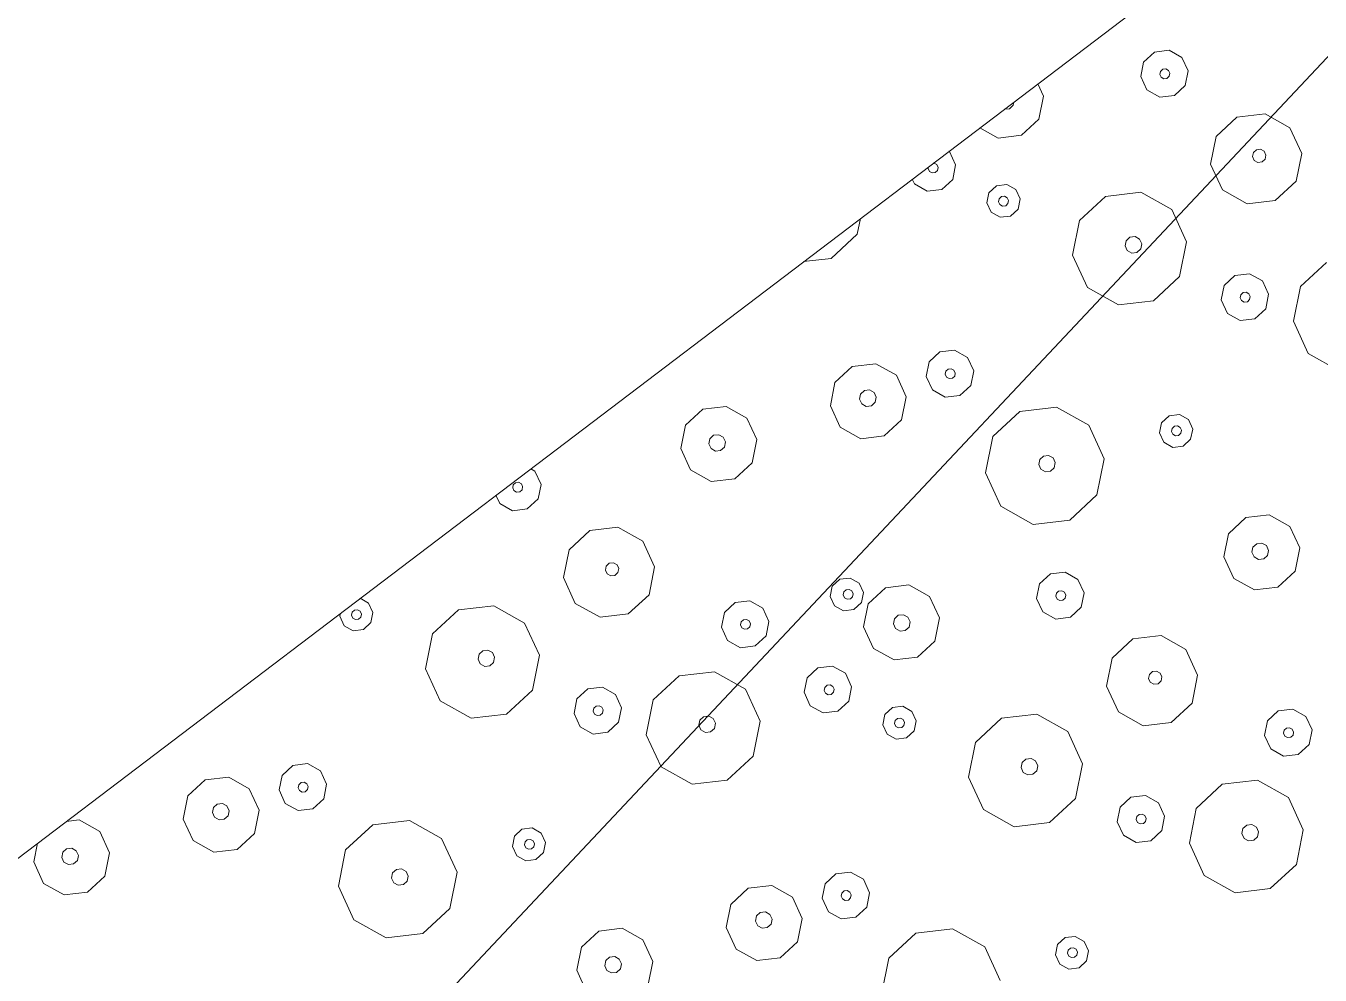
# Model space of a CAD drawing. Header units: metres. Extents: x -2858 to 512, y -1995 to 1252.
# Drawn here: x -931.693 to -927.36, y -898.511 to -895.335 of the extents above; entities that cross this region are included whole.
import ezdxf

# ---------------------------------------------------------------- set-up
doc = ezdxf.new("R2010")
doc.units = ezdxf.units.M
doc.layers.add('Calque commun', color=7, linetype='Continuous')

# ---------------------------------------------------------------- blocks, each defined once
blk = doc.blocks.new('pattern')
at = {"layer": 'Calque commun', "color": 54, "linetype": 'Continuous', "lineweight": 9}
for p, q in [((79.8438, 107.7651), (79.946, 107.8254)), ((79.946, 107.8254), (80.0641, 107.8141)), ((80.0641, 107.8141), (80.1531, 107.7356)), ((79.7966, 107.6562), (79.8438, 107.7651)), ((80.1531, 107.7356), (80.1789, 107.6198)), ((79.9488, 107.6578), (79.9637, 107.6666)), ((79.9637, 107.6666), (79.9809, 107.665)), ((79.9809, 107.665), (79.9939, 107.6535)), ((79.8224, 107.5404), (79.7966, 107.6562)), ((79.9419, 107.642), (79.9488, 107.6578)), ((79.9457, 107.6251), (79.9419, 107.642)), ((79.9586, 107.6136), (79.9457, 107.6251)), ((79.9977, 107.6367), (79.9908, 107.6208)), ((79.9939, 107.6535), (79.9977, 107.6367)), ((79.5754, 107.564), (79.618, 107.5891)), ((79.618, 107.5891), (79.6672, 107.5844)), ((79.6672, 107.5844), (79.7042, 107.5517)), ((79.9759, 107.612), (79.9586, 107.6136)), ((79.9908, 107.6208), (79.9759, 107.612)), ((80.1789, 107.6198), (80.1317, 107.5109)), ((79.5557, 107.5186), (79.5754, 107.564)), ((79.7042, 107.5517), (79.715, 107.5035)), ((79.9114, 107.4618), (79.8224, 107.5404)), ((79.5665, 107.4704), (79.5557, 107.5186)), ((79.6179, 107.5135), (79.622, 107.523)), ((79.6202, 107.5034), (79.6179, 107.5135)), ((79.6279, 107.4965), (79.6202, 107.5034)), ((79.622, 107.523), (79.631, 107.5283)), ((79.6383, 107.4955), (79.6279, 107.4965)), ((79.631, 107.5283), (79.6413, 107.5273)), ((79.6472, 107.5008), (79.6383, 107.4955)), ((79.6413, 107.5273), (79.6491, 107.5205)), ((79.6514, 107.5103), (79.6472, 107.5008)), ((79.6491, 107.5205), (79.6514, 107.5103)), ((79.715, 107.5035), (79.6953, 107.4581)), ((80.1317, 107.5109), (80.0295, 107.4506)), ((80.6113, 107.4683), (80.6251, 107.5001)), ((80.6251, 107.5001), (80.6549, 107.5177)), ((80.6549, 107.5177), (80.6893, 107.5144)), ((80.6893, 107.5144), (80.7153, 107.4915)), ((80.7153, 107.4915), (80.7228, 107.4577)), ((79.6035, 107.4377), (79.5665, 107.4704)), ((79.6953, 107.4581), (79.6527, 107.433)), ((80.0295, 107.4506), (79.9114, 107.4618)), ((80.6188, 107.4346), (80.6113, 107.4683)), ((80.6491, 107.4655), (80.6532, 107.475)), ((80.6513, 107.4554), (80.6491, 107.4655)), ((80.6591, 107.4485), (80.6513, 107.4554)), ((80.6532, 107.475), (80.6621, 107.4803)), ((80.6695, 107.4475), (80.6591, 107.4485)), ((80.6621, 107.4803), (80.6725, 107.4793)), ((80.6784, 107.4528), (80.6695, 107.4475)), ((80.6725, 107.4793), (80.6803, 107.4724)), ((80.6825, 107.4623), (80.6784, 107.4528)), ((80.6803, 107.4724), (80.6825, 107.4623)), ((80.7228, 107.4577), (80.709, 107.426)), ((79.6527, 107.433), (79.6035, 107.4377)), ((80.1197, 107.389), (80.1623, 107.4142)), ((80.1623, 107.4142), (80.2115, 107.4095)), ((80.2115, 107.4095), (80.2486, 107.3768)), ((80.6448, 107.4117), (80.6188, 107.4346)), ((80.6792, 107.4084), (80.6448, 107.4117)), ((80.709, 107.426), (80.6792, 107.4084)), ((80.1, 107.3437), (80.1197, 107.389)), ((80.2486, 107.3768), (80.2593, 107.3285)), ((80.1108, 107.2954), (80.1, 107.3437)), ((80.1622, 107.3385), (80.1663, 107.3481)), ((80.1645, 107.3284), (80.1622, 107.3385)), ((80.1723, 107.3215), (80.1645, 107.3284)), ((80.1663, 107.3481), (80.1753, 107.3533)), ((80.1826, 107.3206), (80.1723, 107.3215)), ((80.1753, 107.3533), (80.1856, 107.3524)), ((80.1915, 107.3258), (80.1826, 107.3206)), ((80.1856, 107.3524), (80.1934, 107.3455)), ((80.1957, 107.3354), (80.1915, 107.3258)), ((80.1934, 107.3455), (80.1957, 107.3354)), ((80.2593, 107.3285), (80.2396, 107.2831)), ((80.8476, 107.2323), (80.8968, 107.3457)), ((80.1478, 107.2627), (80.1108, 107.2954)), ((80.2396, 107.2831), (80.1971, 107.258)), ((80.1971, 107.258), (80.1478, 107.2627)), ((80.8745, 107.1117), (80.8476, 107.2323)), ((79.6948, 107.157), (79.7765, 107.2053)), ((79.7765, 107.2053), (79.871, 107.1963)), ((79.871, 107.1963), (79.9422, 107.1335)), ((79.1491, 107.1274), (79.2172, 107.1676)), ((79.2172, 107.1676), (79.296, 107.1601)), ((79.296, 107.1601), (79.3553, 107.1078)), ((79.657, 107.0699), (79.6948, 107.157)), ((79.1177, 107.0548), (79.1491, 107.1274)), ((79.3553, 107.1078), (79.3725, 107.0306)), ((79.9422, 107.1335), (79.9628, 107.0408)), ((80.1723, 107.0671), (80.2745, 107.1274)), ((80.2745, 107.1274), (80.3926, 107.1162)), ((80.3926, 107.1162), (80.4816, 107.0376)), ((80.9671, 107.0299), (80.8745, 107.1117)), ((79.225, 107.0549), (79.2399, 107.0637)), ((79.2399, 107.0637), (79.2571, 107.062)), ((79.2571, 107.062), (79.2701, 107.0506)), ((79.6776, 106.9773), (79.657, 107.0699)), ((79.7732, 107.0586), (79.7787, 107.0713)), ((79.7762, 107.0451), (79.7732, 107.0586)), ((79.7787, 107.0713), (79.7906, 107.0783)), ((79.7906, 107.0783), (79.8044, 107.077)), ((79.8044, 107.077), (79.8148, 107.0678)), ((79.8148, 107.0678), (79.8178, 107.0543)), ((80.1251, 106.9582), (80.1723, 107.0671)), ((81.1966, 107.081), (81.0902, 107.0182)), ((79.1349, 106.9776), (79.1177, 107.0548)), ((79.2181, 107.039), (79.225, 107.0549)), ((79.2218, 107.0221), (79.2181, 107.039)), ((79.2348, 107.0107), (79.2218, 107.0221)), ((79.2669, 107.0178), (79.252, 107.009)), ((79.2738, 107.0337), (79.2669, 107.0178)), ((79.2701, 107.0506), (79.2738, 107.0337)), ((79.3725, 107.0306), (79.341, 106.958)), ((79.7866, 107.0359), (79.7762, 107.0451)), ((79.8004, 107.0346), (79.7866, 107.0359)), ((79.8123, 107.0416), (79.8004, 107.0346)), ((79.8178, 107.0543), (79.8123, 107.0416)), ((79.9628, 107.0408), (79.925, 106.9537)), ((80.4816, 107.0376), (80.5074, 106.9218)), ((81.0902, 107.0182), (80.9671, 107.0299)), ((79.1942, 106.9253), (79.1349, 106.9776)), ((79.252, 107.009), (79.2348, 107.0107)), ((79.7488, 106.9145), (79.6776, 106.9773)), ((79.341, 106.958), (79.2729, 106.9178)), ((79.925, 106.9537), (79.8433, 106.9055)), ((80.1509, 106.8424), (80.1251, 106.9582)), ((80.2704, 106.944), (80.2773, 106.9599)), ((80.2741, 106.9271), (80.2704, 106.944)), ((80.2773, 106.9599), (80.2922, 106.9687)), ((80.2922, 106.9687), (80.3094, 106.9671)), ((80.3094, 106.9671), (80.3224, 106.9556)), ((80.3261, 106.9387), (80.3192, 106.9228)), ((80.3224, 106.9556), (80.3261, 106.9387)), ((79.2729, 106.9178), (79.1942, 106.9253)), ((79.8433, 106.9055), (79.7488, 106.9145)), ((80.2871, 106.9157), (80.2741, 106.9271)), ((80.3043, 106.914), (80.2871, 106.9157)), ((80.3192, 106.9228), (80.3043, 106.914)), ((80.5074, 106.9218), (80.4601, 106.813)), ((80.2398, 106.7639), (80.1509, 106.8424)), ((80.9692, 106.8242), (81.0117, 106.8493)), ((81.0117, 106.8493), (81.061, 106.8446)), ((81.061, 106.8446), (81.098, 106.8119)), ((78.6199, 106.8304), (78.6457, 106.7146)), ((80.4601, 106.813), (80.358, 106.7526)), ((80.9495, 106.7788), (80.9692, 106.8242)), ((81.098, 106.8119), (81.1088, 106.7637)), ((80.358, 106.7526), (80.2398, 106.7639)), ((80.9603, 106.7306), (80.9495, 106.7788)), ((81.0117, 106.7737), (81.0158, 106.7832)), ((81.014, 106.7636), (81.0117, 106.7737)), ((81.0217, 106.7567), (81.014, 106.7636)), ((81.0158, 106.7832), (81.0248, 106.7885)), ((81.0321, 106.7557), (81.0217, 106.7567)), ((81.0248, 106.7885), (81.0351, 106.7875)), ((81.041, 106.761), (81.0321, 106.7557)), ((81.0351, 106.7875), (81.0429, 106.7807)), ((81.0451, 106.7705), (81.041, 106.761)), ((81.0429, 106.7807), (81.0451, 106.7705)), ((81.1088, 106.7637), (81.0891, 106.7183)), ((78.6457, 106.7146), (78.5985, 106.6057)), ((79.7426, 106.6897), (79.7852, 106.7149)), ((79.7852, 106.7149), (79.8344, 106.7102)), ((80.9973, 106.6978), (80.9603, 106.7306)), ((81.0891, 106.7183), (81.0465, 106.6932)), ((81.1527, 106.6413), (81.1842, 106.7138)), ((81.1842, 106.7138), (81.2523, 106.754)), ((81.2523, 106.754), (81.3311, 106.7465)), ((81.3311, 106.7465), (81.3904, 106.6942)), ((79.723, 106.6444), (79.7426, 106.6897)), ((79.8344, 106.7102), (79.8715, 106.6775)), ((79.8715, 106.6775), (79.8822, 106.6292)), ((81.0465, 106.6932), (80.9973, 106.6978)), ((81.3904, 106.6942), (81.4076, 106.617)), ((79.7337, 106.5961), (79.723, 106.6444)), ((79.7852, 106.6393), (79.7893, 106.6488)), ((79.7874, 106.6291), (79.7852, 106.6393)), ((79.7952, 106.6223), (79.7874, 106.6291)), ((79.7893, 106.6488), (79.7982, 106.6541)), ((79.7982, 106.6541), (79.8086, 106.6531)), ((79.8145, 106.6265), (79.8055, 106.6213)), ((79.8086, 106.6531), (79.8164, 106.6462)), ((79.8186, 106.6361), (79.8145, 106.6265)), ((79.8164, 106.6462), (79.8186, 106.6361)), ((79.8822, 106.6292), (79.8626, 106.5838)), ((81.17, 106.564), (81.1527, 106.6413)), ((81.2457, 106.6239), (81.2526, 106.6398)), ((81.2526, 106.6398), (81.2675, 106.6486)), ((81.2675, 106.6486), (81.2848, 106.6469)), ((81.2848, 106.6469), (81.2977, 106.6355)), ((81.2977, 106.6355), (81.3015, 106.6186)), ((78.5985, 106.6057), (78.4963, 106.5454)), ((79.0781, 106.5631), (79.0919, 106.5949)), ((79.0919, 106.5949), (79.1217, 106.6125)), ((79.1217, 106.6125), (79.1562, 106.6092)), ((79.1562, 106.6092), (79.1821, 106.5863)), ((79.1821, 106.5863), (79.1896, 106.5525)), ((79.7708, 106.5634), (79.7337, 106.5961)), ((79.8055, 106.6213), (79.7952, 106.6223)), ((79.8626, 106.5838), (79.82, 106.5587)), ((81.2495, 106.607), (81.2457, 106.6239)), ((81.2625, 106.5955), (81.2495, 106.607)), ((81.2797, 106.5939), (81.2625, 106.5955)), ((81.2946, 106.6027), (81.2797, 106.5939)), ((81.3015, 106.6186), (81.2946, 106.6027)), ((81.4076, 106.617), (81.3761, 106.5444)), ((78.4963, 106.5454), (78.3782, 106.5566)), ((79.0856, 106.5294), (79.0781, 106.5631)), ((79.1159, 106.5603), (79.12, 106.5698)), ((79.1182, 106.5502), (79.1159, 106.5603)), ((79.1259, 106.5433), (79.1182, 106.5502)), ((79.12, 106.5698), (79.129, 106.5751)), ((79.1363, 106.5423), (79.1259, 106.5433)), ((79.129, 106.5751), (79.1393, 106.5741)), ((79.1452, 106.5476), (79.1363, 106.5423)), ((79.1393, 106.5741), (79.1471, 106.5672)), ((79.1493, 106.5571), (79.1452, 106.5476)), ((79.1471, 106.5672), (79.1493, 106.5571)), ((79.1896, 106.5525), (79.1758, 106.5208)), ((79.82, 106.5587), (79.7708, 106.5634)), ((80.4232, 106.5244), (80.437, 106.5562)), ((80.437, 106.5562), (80.4668, 106.5738)), ((80.4668, 106.5738), (80.5012, 106.5705)), ((80.5012, 106.5705), (80.5272, 106.5476)), ((80.5272, 106.5476), (80.5347, 106.5138)), ((81.2293, 106.5117), (81.17, 106.564)), ((81.3761, 106.5444), (81.308, 106.5042)), ((78.5865, 106.4838), (78.6291, 106.509)), ((78.6291, 106.509), (78.6783, 106.5043)), ((78.6783, 106.5043), (78.7154, 106.4716)), ((79.1116, 106.5065), (79.0856, 106.5294)), ((79.146, 106.5032), (79.1116, 106.5065)), ((79.1758, 106.5208), (79.146, 106.5032)), ((79.3636, 106.4406), (79.47, 106.5034)), ((79.47, 106.5034), (79.5931, 106.4917)), ((80.4307, 106.4906), (80.4232, 106.5244)), ((80.4626, 106.5217), (80.4668, 106.5312)), ((80.4649, 106.5115), (80.4626, 106.5217)), ((80.4727, 106.5047), (80.4649, 106.5115)), ((80.4668, 106.5312), (80.4757, 106.5365)), ((80.483, 106.5037), (80.4727, 106.5047)), ((80.4757, 106.5365), (80.486, 106.5355)), ((80.4919, 106.5089), (80.483, 106.5037)), ((80.486, 106.5355), (80.4938, 106.5286)), ((80.4961, 106.5185), (80.4919, 106.5089)), ((80.4938, 106.5286), (80.4961, 106.5185)), ((80.5347, 106.5138), (80.5209, 106.482)), ((81.308, 106.5042), (81.2293, 106.5117)), ((78.5668, 106.4385), (78.5865, 106.4838)), ((78.7154, 106.4716), (78.7261, 106.4233)), ((79.5931, 106.4917), (79.6858, 106.4099)), ((80.4566, 106.4677), (80.4307, 106.4906)), ((80.4911, 106.4644), (80.4566, 106.4677)), ((80.5209, 106.482), (80.4911, 106.4644)), ((81.6248, 106.4363), (81.6929, 106.4765)), ((78.5776, 106.3902), (78.5668, 106.4385)), ((78.629, 106.4333), (78.6332, 106.4429)), ((78.6313, 106.4232), (78.629, 106.4333)), ((78.6391, 106.4163), (78.6313, 106.4232)), ((78.6332, 106.4429), (78.6421, 106.4482)), ((78.6494, 106.4154), (78.6391, 106.4163)), ((78.6421, 106.4482), (78.6525, 106.4472)), ((78.6584, 106.4206), (78.6494, 106.4154)), ((78.6525, 106.4472), (78.6602, 106.4403)), ((78.6625, 106.4302), (78.6584, 106.4206)), ((78.6602, 106.4403), (78.6625, 106.4302)), ((78.7261, 106.4233), (78.7065, 106.3779)), ((79.3144, 106.3272), (79.3636, 106.4406)), ((79.6858, 106.4099), (79.7126, 106.2892)), ((80.1282, 106.3851), (80.1963, 106.4253)), ((80.1963, 106.4253), (80.2751, 106.4178)), ((80.2751, 106.4178), (80.3344, 106.3655)), ((81.5933, 106.3637), (81.6248, 106.4363)), ((78.6147, 106.3575), (78.5776, 106.3902)), ((78.7065, 106.3779), (78.6639, 106.3528)), ((80.0968, 106.3125), (80.1282, 106.3851)), ((80.3344, 106.3655), (80.3516, 106.2883)), ((81.7006, 106.3637), (81.7155, 106.3725)), ((81.7155, 106.3725), (81.7328, 106.3709)), ((81.7328, 106.3709), (81.7457, 106.3594)), ((78.6639, 106.3528), (78.6147, 106.3575)), ((79.3413, 106.2065), (79.3144, 106.3272)), ((79.4756, 106.3114), (79.4825, 106.3273)), ((79.4825, 106.3273), (79.4974, 106.3361)), ((79.4974, 106.3361), (79.5147, 106.3344)), ((79.5147, 106.3344), (79.5276, 106.323)), ((79.5276, 106.323), (79.5314, 106.3061)), ((80.2039, 106.3207), (80.2188, 106.3295)), ((80.2188, 106.3295), (80.236, 106.3279)), ((80.236, 106.3279), (80.249, 106.3164)), ((80.4959, 106.3195), (80.5385, 106.3446)), ((80.5385, 106.3446), (80.5877, 106.3399)), ((80.5877, 106.3399), (80.6248, 106.3072)), ((81.6105, 106.2865), (81.5933, 106.3637)), ((81.6937, 106.3478), (81.7006, 106.3637)), ((81.6975, 106.3309), (81.6937, 106.3478)), ((81.7105, 106.3195), (81.6975, 106.3309)), ((81.7426, 106.3266), (81.7277, 106.3178)), ((81.7495, 106.3425), (81.7426, 106.3266)), ((81.7457, 106.3594), (81.7495, 106.3425)), ((81.8482, 106.3394), (81.8167, 106.2668)), ((78.1616, 106.2518), (78.2433, 106.3001)), ((78.2433, 106.3001), (78.3378, 106.2911)), ((78.3378, 106.2911), (78.409, 106.2283)), ((79.4794, 106.2945), (79.4756, 106.3114)), ((79.4924, 106.2831), (79.4794, 106.2945)), ((79.5096, 106.2814), (79.4924, 106.2831)), ((79.5245, 106.2902), (79.5096, 106.2814)), ((79.5314, 106.3061), (79.5245, 106.2902)), ((79.7126, 106.2892), (79.6635, 106.1758)), ((80.114, 106.2353), (80.0968, 106.3125)), ((80.197, 106.3049), (80.2039, 106.3207)), ((80.2008, 106.288), (80.197, 106.3049)), ((80.2137, 106.2765), (80.2008, 106.288)), ((80.2458, 106.2837), (80.2309, 106.2749)), ((80.2527, 106.2995), (80.2458, 106.2837)), ((80.249, 106.3164), (80.2527, 106.2995)), ((80.3516, 106.2883), (80.3201, 106.2157)), ((80.4763, 106.2741), (80.4959, 106.3195)), ((80.5372, 106.2719), (80.5413, 106.2815)), ((80.5413, 106.2815), (80.5503, 106.2867)), ((80.5503, 106.2867), (80.5606, 106.2857)), ((80.5606, 106.2857), (80.5684, 106.2789)), ((80.5684, 106.2789), (80.5706, 106.2687)), ((80.6248, 106.3072), (80.6356, 106.2589)), ((81.6698, 106.2341), (81.6105, 106.2865)), ((81.7277, 106.3178), (81.7105, 106.3195)), ((78.1238, 106.1648), (78.1616, 106.2518)), ((80.1733, 106.183), (80.114, 106.2353)), ((80.2309, 106.2749), (80.2137, 106.2765)), ((80.487, 106.2259), (80.4763, 106.2741)), ((80.5394, 106.2618), (80.5372, 106.2719)), ((80.5472, 106.2549), (80.5394, 106.2618)), ((80.5576, 106.2539), (80.5472, 106.2549)), ((80.5665, 106.2592), (80.5576, 106.2539)), ((80.5706, 106.2687), (80.5665, 106.2592)), ((80.6356, 106.2589), (80.6159, 106.2136)), ((81.8167, 106.2668), (81.7486, 106.2266)), ((78.409, 106.2283), (78.4296, 106.1356)), ((78.6391, 106.1619), (78.7413, 106.2222)), ((78.7413, 106.2222), (78.8594, 106.211)), ((78.8594, 106.211), (78.9484, 106.1324)), ((79.434, 106.1247), (79.3413, 106.2065)), ((80.3201, 106.2157), (80.252, 106.1755)), ((80.5241, 106.1931), (80.487, 106.2259)), ((80.5733, 106.1884), (80.5241, 106.1931)), ((80.6159, 106.2136), (80.5733, 106.1884)), ((80.7863, 106.1687), (80.8885, 106.229)), ((80.8885, 106.229), (81.0066, 106.2178)), ((81.0066, 106.2178), (81.0956, 106.1392)), ((81.7486, 106.2266), (81.6698, 106.2341)), ((78.1445, 106.0721), (78.1238, 106.1648)), ((78.24, 106.1534), (78.2456, 106.1661)), ((78.243, 106.1399), (78.24, 106.1534)), ((78.2456, 106.1661), (78.2575, 106.1731)), ((78.2575, 106.1731), (78.2713, 106.1718)), ((78.2713, 106.1718), (78.2816, 106.1627)), ((78.2846, 106.1491), (78.2791, 106.1364)), ((78.2816, 106.1627), (78.2846, 106.1491)), ((78.5919, 106.053), (78.6391, 106.1619)), ((79.6635, 106.1758), (79.557, 106.113)), ((80.252, 106.1755), (80.1733, 106.183)), ((80.2346, 106.1386), (80.2644, 106.1562)), ((80.2644, 106.1562), (80.2988, 106.153)), ((80.2988, 106.153), (80.3248, 106.1301)), ((80.7391, 106.0598), (80.7863, 106.1687)), ((78.2534, 106.1307), (78.243, 106.1399)), ((78.2672, 106.1294), (78.2534, 106.1307)), ((78.2791, 106.1364), (78.2672, 106.1294)), ((78.4296, 106.1356), (78.3919, 106.0485)), ((78.9484, 106.1324), (78.9742, 106.0166)), ((79.557, 106.113), (79.434, 106.1247)), ((80.2208, 106.1069), (80.2346, 106.1386)), ((80.2283, 106.0731), (80.2208, 106.1069)), ((80.2564, 106.1065), (80.2606, 106.116)), ((80.2587, 106.0964), (80.2564, 106.1065)), ((80.2606, 106.116), (80.2695, 106.1213)), ((80.2695, 106.1213), (80.2798, 106.1203)), ((80.2798, 106.1203), (80.2876, 106.1135)), ((80.2876, 106.1135), (80.2899, 106.1033)), ((80.3248, 106.1301), (80.3323, 106.0963)), ((81.0956, 106.1392), (81.1214, 106.0234)), ((78.2156, 106.0093), (78.1445, 106.0721)), ((78.7441, 106.0547), (78.759, 106.0635)), ((78.759, 106.0635), (78.7762, 106.0619)), ((78.7762, 106.0619), (78.7892, 106.0504)), ((80.2543, 106.0502), (80.2283, 106.0731)), ((80.2665, 106.0895), (80.2587, 106.0964)), ((80.2768, 106.0885), (80.2665, 106.0895)), ((80.2858, 106.0938), (80.2768, 106.0885)), ((80.2899, 106.1033), (80.2858, 106.0938)), ((80.3185, 106.0645), (80.2887, 106.0469)), ((80.3323, 106.0963), (80.3185, 106.0645)), ((80.8844, 106.0456), (80.8913, 106.0615)), ((80.8913, 106.0615), (80.9062, 106.0703)), ((80.9062, 106.0703), (80.9234, 106.0686)), ((80.9234, 106.0686), (80.9364, 106.0572)), ((78.3919, 106.0485), (78.3101, 106.0003)), ((78.6177, 105.9372), (78.5919, 106.053)), ((78.7372, 106.0388), (78.7441, 106.0547)), ((78.741, 106.0219), (78.7372, 106.0388)), ((78.7539, 106.0105), (78.741, 106.0219)), ((78.7929, 106.0335), (78.7861, 106.0176)), ((78.7892, 106.0504), (78.7929, 106.0335)), ((80.2887, 106.0469), (80.2543, 106.0502)), ((80.7649, 105.944), (80.7391, 106.0598)), ((80.8882, 106.0287), (80.8844, 106.0456)), ((80.9011, 106.0173), (80.8882, 106.0287)), ((80.9333, 106.0244), (80.9184, 106.0156)), ((80.9402, 106.0403), (80.9333, 106.0244)), ((80.9364, 106.0572), (80.9402, 106.0403)), ((81.1214, 106.0234), (81.0742, 105.9145)), ((78.3101, 106.0003), (78.2156, 106.0093)), ((78.7712, 106.0089), (78.7539, 106.0105)), ((78.7861, 106.0176), (78.7712, 106.0089)), ((78.9742, 106.0166), (78.927, 105.9078)), ((80.5179, 105.9676), (80.5604, 105.9928)), ((80.5604, 105.9928), (80.6097, 105.9881)), ((80.6097, 105.9881), (80.6467, 105.9554)), ((80.9184, 106.0156), (80.9011, 106.0173)), ((78.7067, 105.8587), (78.6177, 105.9372)), ((79.436, 105.919), (79.4786, 105.9441)), ((79.4786, 105.9441), (79.5278, 105.9394)), ((79.5278, 105.9394), (79.5648, 105.9067)), ((80.4982, 105.9223), (80.5179, 105.9676)), ((80.5645, 105.9267), (80.5735, 105.932)), ((80.5735, 105.932), (80.5838, 105.931)), ((80.6467, 105.9554), (80.6575, 105.9071)), ((80.8539, 105.8655), (80.7649, 105.944)), ((78.927, 105.9078), (78.8248, 105.8474)), ((79.4163, 105.8736), (79.436, 105.919)), ((79.5648, 105.9067), (79.5756, 105.8585)), ((80.509, 105.874), (80.4982, 105.9223)), ((80.5604, 105.9172), (80.5645, 105.9267)), ((80.5627, 105.907), (80.5604, 105.9172)), ((80.5704, 105.9002), (80.5627, 105.907)), ((80.5808, 105.8992), (80.5704, 105.9002)), ((80.5897, 105.9044), (80.5808, 105.8992)), ((80.5838, 105.931), (80.5916, 105.9241)), ((80.5938, 105.914), (80.5897, 105.9044)), ((80.5916, 105.9241), (80.5938, 105.914)), ((80.6575, 105.9071), (80.6378, 105.8617)), ((81.0742, 105.9145), (80.972, 105.8542)), ((81.5538, 105.872), (81.5676, 105.9037)), ((81.5676, 105.9037), (81.5974, 105.9213)), ((81.5974, 105.9213), (81.6318, 105.918)), ((81.6318, 105.918), (81.6578, 105.8951)), ((81.6578, 105.8951), (81.6653, 105.8614)), ((78.8248, 105.8474), (78.7067, 105.8587)), ((79.4271, 105.8254), (79.4163, 105.8736)), ((79.4785, 105.8685), (79.4827, 105.878)), ((79.4808, 105.8584), (79.4785, 105.8685)), ((79.4886, 105.8515), (79.4808, 105.8584)), ((79.4827, 105.878), (79.4916, 105.8833)), ((79.4989, 105.8505), (79.4886, 105.8515)), ((79.4916, 105.8833), (79.5019, 105.8823)), ((79.5078, 105.8558), (79.4989, 105.8505)), ((79.5019, 105.8823), (79.5097, 105.8755)), ((79.512, 105.8653), (79.5078, 105.8558)), ((79.5097, 105.8755), (79.512, 105.8653)), ((79.5756, 105.8585), (79.5559, 105.8131)), ((79.651, 105.8086), (79.7192, 105.8489)), ((79.7192, 105.8489), (79.7979, 105.8413)), ((80.546, 105.8413), (80.509, 105.874)), ((80.6378, 105.8617), (80.5952, 105.8366)), ((80.972, 105.8542), (80.8539, 105.8655)), ((81.5613, 105.8382), (81.5538, 105.872)), ((81.5916, 105.8691), (81.5957, 105.8787)), ((81.5938, 105.859), (81.5916, 105.8691)), ((81.6016, 105.8521), (81.5938, 105.859)), ((81.5957, 105.8787), (81.6046, 105.8839)), ((81.612, 105.8511), (81.6016, 105.8521)), ((81.6046, 105.8839), (81.615, 105.8829)), ((81.6209, 105.8564), (81.612, 105.8511)), ((81.615, 105.8829), (81.6228, 105.8761)), ((81.625, 105.8659), (81.6209, 105.8564)), ((81.6228, 105.8761), (81.625, 105.8659)), ((81.6653, 105.8614), (81.6515, 105.8296)), ((78.2095, 105.7845), (78.252, 105.8097)), ((78.252, 105.8097), (78.3013, 105.805)), ((78.3013, 105.805), (78.3383, 105.7723)), ((79.4641, 105.7926), (79.4271, 105.8254)), ((79.5559, 105.8131), (79.5134, 105.788)), ((79.6196, 105.7361), (79.651, 105.8086)), ((79.7979, 105.8413), (79.8572, 105.789)), ((80.5952, 105.8366), (80.546, 105.8413)), ((81.0622, 105.7927), (81.1048, 105.8178)), ((81.1048, 105.8178), (81.154, 105.8131)), ((81.154, 105.8131), (81.191, 105.7804)), ((81.5873, 105.8153), (81.5613, 105.8382)), ((81.6217, 105.812), (81.5873, 105.8153)), ((81.6515, 105.8296), (81.6217, 105.812)), ((81.8393, 105.7494), (81.9457, 105.8122)), ((81.9457, 105.8122), (82.0688, 105.8005)), ((78.1898, 105.7392), (78.2095, 105.7845)), ((78.3383, 105.7723), (78.3491, 105.724)), ((79.5134, 105.788), (79.4641, 105.7926)), ((79.8572, 105.789), (79.8744, 105.7118)), ((81.0425, 105.7473), (81.0622, 105.7927)), ((81.191, 105.7804), (81.2018, 105.7321)), ((82.0688, 105.8005), (82.1614, 105.7187)), ((78.2005, 105.6909), (78.1898, 105.7392)), ((78.252, 105.7341), (78.2561, 105.7436)), ((78.2542, 105.7239), (78.252, 105.7341)), ((78.262, 105.7171), (78.2542, 105.7239)), ((78.2561, 105.7436), (78.2651, 105.7489)), ((78.2724, 105.7161), (78.262, 105.7171)), ((78.2651, 105.7489), (78.2754, 105.7479)), ((78.2813, 105.7213), (78.2724, 105.7161)), ((78.2754, 105.7479), (78.2832, 105.741)), ((78.2854, 105.7309), (78.2813, 105.7213)), ((78.2832, 105.741), (78.2854, 105.7309)), ((78.3491, 105.724), (78.3294, 105.6786)), ((79.6368, 105.6588), (79.6196, 105.7361)), ((79.7126, 105.7187), (79.7195, 105.7346)), ((79.7163, 105.7018), (79.7126, 105.7187)), ((79.7195, 105.7346), (79.7344, 105.7434)), ((79.7344, 105.7434), (79.7516, 105.7417)), ((79.7516, 105.7417), (79.7646, 105.7303)), ((79.7646, 105.7303), (79.7683, 105.7134)), ((81.0533, 105.6991), (81.0425, 105.7473)), ((81.1047, 105.7422), (81.1088, 105.7517)), ((81.107, 105.7321), (81.1047, 105.7422)), ((81.1148, 105.7252), (81.107, 105.7321)), ((81.1088, 105.7517), (81.1178, 105.757)), ((81.1251, 105.7242), (81.1148, 105.7252)), ((81.1178, 105.757), (81.1281, 105.756)), ((81.134, 105.7295), (81.1251, 105.7242)), ((81.1281, 105.756), (81.1359, 105.7491)), ((81.1382, 105.739), (81.134, 105.7295)), ((81.1359, 105.7491), (81.1382, 105.739)), ((81.2018, 105.7321), (81.1821, 105.6868)), ((81.7901, 105.636), (81.8393, 105.7494)), ((82.1614, 105.7187), (82.1883, 105.5981)), ((78.2376, 105.6582), (78.2005, 105.6909)), ((78.3294, 105.6786), (78.2868, 105.6535)), ((79.7293, 105.6903), (79.7163, 105.7018)), ((79.7465, 105.6887), (79.7293, 105.6903)), ((79.7614, 105.6975), (79.7465, 105.6887)), ((79.7683, 105.7134), (79.7614, 105.6975)), ((79.8744, 105.7118), (79.8429, 105.6392)), ((81.0903, 105.6663), (81.0533, 105.6991)), ((81.1821, 105.6868), (81.1396, 105.6616)), ((78.2868, 105.6535), (78.2376, 105.6582)), ((78.89, 105.6192), (78.9038, 105.651)), ((78.9038, 105.651), (78.9336, 105.6686)), ((78.9336, 105.6686), (78.968, 105.6653)), ((78.9336, 105.626), (78.9425, 105.6313)), ((78.9425, 105.6313), (78.9529, 105.6303)), ((78.9529, 105.6303), (78.9606, 105.6234)), ((78.968, 105.6653), (78.994, 105.6424)), ((78.994, 105.6424), (79.0015, 105.6086)), ((79.6961, 105.6065), (79.6368, 105.6588)), ((79.8429, 105.6392), (79.7748, 105.599)), ((81.1396, 105.6616), (81.0903, 105.6663)), ((81.817, 105.5153), (81.7901, 105.636)), ((81.9513, 105.6203), (81.9582, 105.6361)), ((81.9582, 105.6361), (81.9731, 105.6449)), ((81.9731, 105.6449), (81.9903, 105.6433)), ((81.9903, 105.6433), (82.0033, 105.6318)), ((82.0033, 105.6318), (82.0071, 105.6149)), ((78.8975, 105.5854), (78.89, 105.6192)), ((78.9235, 105.5625), (78.8975, 105.5854)), ((78.9295, 105.6165), (78.9336, 105.626)), ((78.9317, 105.6063), (78.9295, 105.6165)), ((78.9395, 105.5995), (78.9317, 105.6063)), ((78.9498, 105.5985), (78.9395, 105.5995)), ((78.9588, 105.6038), (78.9498, 105.5985)), ((78.9629, 105.6133), (78.9588, 105.6038)), ((78.9606, 105.6234), (78.9629, 105.6133)), ((79.0015, 105.6086), (78.9877, 105.5768)), ((79.7748, 105.599), (79.6961, 105.6065)), ((80.6373, 105.5607), (80.719, 105.6089)), ((80.719, 105.6089), (80.8135, 105.5999)), ((80.8135, 105.5999), (80.8847, 105.5371)), ((81.9551, 105.6034), (81.9513, 105.6203)), ((81.968, 105.5919), (81.9551, 105.6034)), ((81.9853, 105.5903), (81.968, 105.5919)), ((82.0002, 105.5991), (81.9853, 105.5903)), ((82.0071, 105.6149), (82.0002, 105.5991)), ((82.1883, 105.5981), (82.1391, 105.4846)), ((78.9579, 105.5592), (78.9235, 105.5625)), ((78.9877, 105.5768), (78.9579, 105.5592)), ((80.0916, 105.5311), (80.1597, 105.5713)), ((80.1597, 105.5713), (80.2385, 105.5638)), ((80.2385, 105.5638), (80.2978, 105.5114)), ((80.5995, 105.4736), (80.6373, 105.5607)), ((78.5951, 105.4799), (78.6632, 105.5201)), ((78.6632, 105.5201), (78.7419, 105.5126)), ((78.7419, 105.5126), (78.8012, 105.4603)), ((80.0602, 105.4585), (80.0916, 105.5311)), ((80.2978, 105.5114), (80.315, 105.4342)), ((80.8847, 105.5371), (80.9053, 105.4445)), ((81.1148, 105.4707), (81.217, 105.5311)), ((81.217, 105.5311), (81.3351, 105.5198)), ((81.3351, 105.5198), (81.424, 105.4413)), ((81.9096, 105.4335), (81.817, 105.5153)), ((78.5769, 105.4381), (78.5951, 105.4799)), ((78.8012, 105.4603), (78.8165, 105.3917)), ((80.0774, 105.3813), (80.0602, 105.4585)), ((80.1606, 105.4426), (80.1675, 105.4585)), ((80.1675, 105.4585), (80.1824, 105.4673)), ((80.1824, 105.4673), (80.1996, 105.4657)), ((80.1996, 105.4657), (80.2126, 105.4542)), ((80.6201, 105.3809), (80.5995, 105.4736)), ((80.7157, 105.4622), (80.7212, 105.4749)), ((80.7187, 105.4487), (80.7157, 105.4622)), ((80.7212, 105.4749), (80.7331, 105.482)), ((80.7331, 105.482), (80.7469, 105.4806)), ((80.7469, 105.4806), (80.7573, 105.4715)), ((80.7603, 105.458), (80.7548, 105.4453)), ((80.7573, 105.4715), (80.7603, 105.458)), ((81.0676, 105.3619), (81.1148, 105.4707)), ((82.1391, 105.4846), (82.0327, 105.4218)), ((78.6763, 105.4189), (78.6856, 105.4243)), ((78.6856, 105.4243), (78.7028, 105.4227)), ((78.7028, 105.4227), (78.7158, 105.4112)), ((78.9431, 105.3689), (78.9628, 105.4143)), ((78.9628, 105.4143), (79.0053, 105.4394)), ((79.0053, 105.4394), (79.0546, 105.4347)), ((79.0546, 105.4347), (79.0916, 105.402)), ((80.1643, 105.4257), (80.1606, 105.4426)), ((80.1773, 105.4143), (80.1643, 105.4257)), ((80.1945, 105.4127), (80.1773, 105.4143)), ((80.2094, 105.4214), (80.1945, 105.4127)), ((80.2163, 105.4373), (80.2094, 105.4214)), ((80.2126, 105.4542), (80.2163, 105.4373)), ((80.315, 105.4342), (80.2835, 105.3616)), ((80.7291, 105.4395), (80.7187, 105.4487)), ((80.7429, 105.4382), (80.7291, 105.4395)), ((80.7548, 105.4453), (80.7429, 105.4382)), ((80.9053, 105.4445), (80.8675, 105.3574)), ((81.424, 105.4413), (81.4499, 105.3255)), ((82.0327, 105.4218), (81.9096, 105.4335)), ((78.7158, 105.4112), (78.7158, 105.4112)), ((78.9435, 105.3671), (78.9431, 105.3689)), ((79.004, 105.3667), (79.0081, 105.3763)), ((79.0081, 105.3763), (79.0171, 105.3815)), ((79.0171, 105.3815), (79.0274, 105.3805)), ((79.0274, 105.3805), (79.0352, 105.3737)), ((79.0352, 105.3737), (79.0375, 105.3635)), ((79.0916, 105.402), (79.1024, 105.3538)), ((80.1367, 105.3289), (80.0774, 105.3813)), ((80.6913, 105.3181), (80.6201, 105.3809)), ((81.2198, 105.3635), (81.2347, 105.3723)), ((81.2347, 105.3723), (81.2519, 105.3707)), ((81.2519, 105.3707), (81.2649, 105.3593)), ((79.0063, 105.3566), (79.004, 105.3667)), ((79.0087, 105.3544), (79.0063, 105.3566)), ((79.0333, 105.354), (79.0278, 105.3507)), ((79.0375, 105.3635), (79.0333, 105.354)), ((79.1024, 105.3538), (79.0954, 105.3376)), ((80.2154, 105.3214), (80.1367, 105.3289)), ((80.2835, 105.3616), (80.2154, 105.3214)), ((80.8675, 105.3574), (80.7858, 105.3091)), ((81.0934, 105.2461), (81.0676, 105.3619)), ((81.2129, 105.3477), (81.2198, 105.3635)), ((81.2166, 105.3308), (81.2129, 105.3477)), ((81.2296, 105.3193), (81.2166, 105.3308)), ((81.2617, 105.3265), (81.2468, 105.3177)), ((81.2686, 105.3424), (81.2617, 105.3265)), ((81.2649, 105.3593), (81.2686, 105.3424)), ((81.4499, 105.3255), (81.4026, 105.2166)), ((79.3087, 105.2963), (79.3553, 105.3238)), ((79.3553, 105.3238), (79.4735, 105.3126)), ((79.4735, 105.3126), (79.5435, 105.2508)), ((80.7858, 105.3091), (80.6913, 105.3181)), ((81.2468, 105.3177), (81.2296, 105.3193)), ((81.1823, 105.1675), (81.0934, 105.2461)), ((81.9117, 105.2278), (81.9542, 105.253)), ((81.9542, 105.253), (82.0035, 105.2483)), ((82.0035, 105.2483), (82.0405, 105.2156)), ((81.4026, 105.2166), (81.3005, 105.1563)), ((81.892, 105.1825), (81.9117, 105.2278)), ((82.0405, 105.2156), (82.0513, 105.1673)), ((81.3005, 105.1563), (81.1823, 105.1675)), ((81.9027, 105.1342), (81.892, 105.1825)), ((81.9542, 105.1773), (81.9583, 105.1869)), ((81.9565, 105.1672), (81.9542, 105.1773)), ((81.9642, 105.1603), (81.9565, 105.1672)), ((81.9583, 105.1869), (81.9673, 105.1921)), ((81.9746, 105.1594), (81.9642, 105.1603)), ((81.9673, 105.1921), (81.9776, 105.1912)), ((81.9835, 105.1646), (81.9746, 105.1594)), ((81.9776, 105.1912), (81.9854, 105.1843)), ((81.9876, 105.1742), (81.9835, 105.1646)), ((81.9854, 105.1843), (81.9876, 105.1742)), ((82.0513, 105.1673), (82.0316, 105.1219)), ((82.1267, 105.1175), (82.1948, 105.1577)), ((82.1948, 105.1577), (82.2736, 105.1502)), ((80.6851, 105.0934), (80.7277, 105.1185)), ((80.7277, 105.1185), (80.7769, 105.1138)), ((80.7769, 105.1138), (80.814, 105.0811)), ((81.9398, 105.1015), (81.9027, 105.1342)), ((82.0316, 105.1219), (81.989, 105.0968)), ((82.0953, 105.0449), (82.1267, 105.1175)), ((82.2736, 105.1502), (82.3329, 105.0978)), ((80.6655, 105.048), (80.6851, 105.0934)), ((80.814, 105.0811), (80.8247, 105.0328)), ((81.989, 105.0968), (81.9398, 105.1015)), ((82.3329, 105.0978), (82.3501, 105.0206)), ((80.6689, 105.0326), (80.6655, 105.048)), ((80.7277, 105.0429), (80.7318, 105.0524)), ((80.7299, 105.0328), (80.7277, 105.0429)), ((80.7377, 105.0259), (80.7299, 105.0328)), ((80.7318, 105.0524), (80.7407, 105.0577)), ((80.748, 105.0249), (80.7377, 105.0259)), ((80.7407, 105.0577), (80.7511, 105.0567)), ((80.757, 105.0302), (80.748, 105.0249)), ((80.7511, 105.0567), (80.7589, 105.0498)), ((80.7611, 105.0397), (80.757, 105.0302)), ((80.7589, 105.0498), (80.7611, 105.0397)), ((80.8247, 105.0328), (80.8126, 105.0048)), ((82.1124, 104.9677), (82.0953, 105.0449)), ((82.1882, 105.0275), (82.1951, 105.0434)), ((82.192, 105.0106), (82.1882, 105.0275)), ((82.1951, 105.0434), (82.21, 105.0522)), ((82.21, 105.0522), (82.2273, 105.0506)), ((82.2273, 105.0506), (82.2402, 105.0391)), ((82.244, 105.0222), (82.2371, 105.0063)), ((82.2402, 105.0391), (82.244, 105.0222)), ((82.205, 104.9992), (82.192, 105.0106)), ((82.2222, 104.9975), (82.205, 104.9992)), ((82.2371, 105.0063), (82.2222, 104.9975)), ((82.3501, 105.0206), (82.3186, 104.948)), ((81.3657, 104.9281), (81.3794, 104.9598)), ((81.3794, 104.9598), (81.4093, 104.9774)), ((81.4093, 104.9774), (81.4437, 104.9741)), ((81.4093, 104.9348), (81.4182, 104.9401)), ((81.4182, 104.9401), (81.4285, 104.9391)), ((81.4285, 104.9391), (81.4363, 104.9323)), ((81.4437, 104.9741), (81.4697, 104.9512)), ((81.4697, 104.9512), (81.4772, 104.9174)), ((82.1718, 104.9153), (82.1124, 104.9677)), ((82.3186, 104.948), (82.2505, 104.9078)), ((81.3728, 104.8962), (81.3657, 104.9281)), ((81.4051, 104.9253), (81.4093, 104.9348)), ((81.4074, 104.9152), (81.4051, 104.9253)), ((81.4152, 104.9083), (81.4074, 104.9152)), ((81.4255, 104.9073), (81.4152, 104.9083)), ((81.4344, 104.9126), (81.4255, 104.9073)), ((81.4386, 104.9221), (81.4344, 104.9126)), ((81.4363, 104.9323), (81.4386, 104.9221)), ((81.4772, 104.9174), (81.4634, 104.8857)), ((82.2505, 104.9078), (82.1718, 104.9153)), ((81.4634, 104.8857), (81.4544, 104.8803)), ((82.5673, 104.8399), (82.6354, 104.8801)), ((82.6354, 104.8801), (82.7142, 104.8726)), ((82.7142, 104.8726), (82.7735, 104.8203)), ((82.5358, 104.7673), (82.5673, 104.8399)), ((82.7735, 104.8203), (82.7907, 104.743)), ((82.553, 104.6901), (82.5358, 104.7673)), ((82.6362, 104.7515), (82.6431, 104.7673)), ((82.6431, 104.7673), (82.658, 104.7761)), ((82.658, 104.7761), (82.6753, 104.7745)), ((82.6753, 104.7745), (82.6882, 104.763)), ((82.6882, 104.763), (82.692, 104.7462)), ((82.64, 104.7346), (82.6362, 104.7515)), ((82.653, 104.7231), (82.64, 104.7346)), ((82.6702, 104.7215), (82.653, 104.7231)), ((82.6851, 104.7303), (82.6702, 104.7215)), ((82.692, 104.7462), (82.6851, 104.7303)), ((82.7907, 104.743), (82.7592, 104.6705)), ((82.586, 104.661), (82.553, 104.6901)), ((82.7592, 104.6705), (82.7043, 104.6381))]:
    blk.add_line(p, q, dxfattribs=at)
at = {"layer": 'Calque commun', "color": 7, "linetype": 'Continuous', "lineweight": 9}
mesh = blk.add_polyface(dxfattribs=at)
corners = [(70.8497, 113.5412), (53.8349, 19.1692), (74.7282, 106.3237), (76.0435, 113.5984), (74.769, 106.1763), (58.8077, 18.2701), (114.1703, 105.207), (114.1703, 98.5387)]
mesh.append_faces([[corners[k] for k in face] for face in [(3, 4, 6)]], dxfattribs={"vtx0": -1, "vtx1": -1, "color": 7})
mesh.append_faces([[corners[k] for k in face] for face in [(3, 2, 4)]], dxfattribs={"vtx0": -1, "vtx2": -1, "color": 7})
mesh.append_faces([[corners[k] for k in face] for face in [(5, 2, 1)]], dxfattribs={"vtx1": -1, "color": 7})
mesh.append_faces([[corners[k] for k in face] for face in [(0, 1, 2), (3, 0, 2)]], dxfattribs={"vtx1": -1, "vtx2": -1, "color": 7})
mesh.append_faces([[corners[k] for k in face] for face in [(4, 7, 6)]], dxfattribs={"vtx2": -1, "color": 7})

msp = doc.modelspace()

# ---------------------------------------------------------------- block references
at = {"layer": 'Calque commun', "color": 0, "linetype": 'ByBlock', "lineweight": -2, "rotation": 228.1617603435354}
msp.add_blockref('pattern', (-954.4467, -766.6559), dxfattribs=at)

doc.saveas('drawing.dxf')
